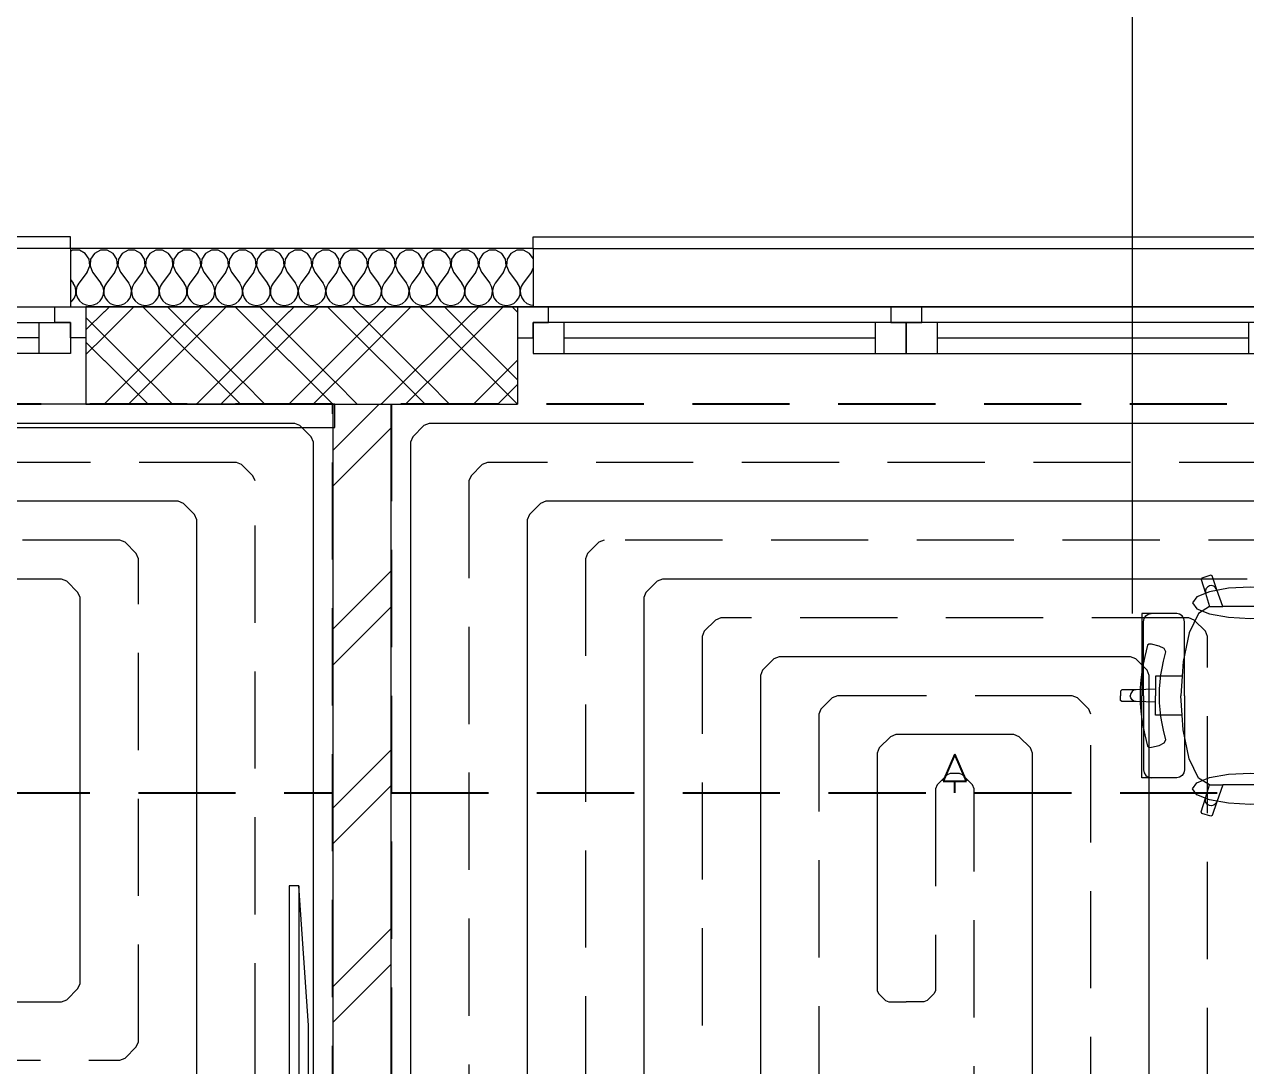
# Model space of a CAD drawing. Header units: millimetres. Extents: x 1046 to 74297, y -4150 to 54562.
# Drawn here: x 14246 to 17390, y 8951 to 11631 of the extents above; entities that cross this region are included whole.
import ezdxf

# ---------------------------------------------------------------- set-up
doc = ezdxf.new("R2010")
doc.units = ezdxf.units.MM
doc.linetypes.add('DASH', pattern=[75, 50, -25])
for name, color, linetype in [('Interiér - nábytok', 252, 'Continuous'), ('Konstrukce – Dělicí čáry vrstev', 252, 'Continuous'), ('Konštrukcie - vodorovné nosné', 252, 'Continuous'), ('Konštrukcie - zvislé nosné', 252, 'Continuous'), ('OKRAJOV__DILAT_CIA_PDL', 2, 'Continuous'), ('OKRAJOV__Z_NY_', 7, 'Continuous'), ('Otvory – Okna', 252, 'Continuous'), ('PODLAHOVKA', 7, 'Continuous'), ('TABU_KY', 7, 'Continuous'), ('Výplně – Řezové', 252, 'Continuous')]:
    doc.layers.add(name, color=color, linetype=linetype)
pattern_1 = [(45, (0, 0), (-11490.5, 11490.5), []), (45, (-2298, 2298), (-11490.5, 11490.5), [])]

# ---------------------------------------------------------------- blocks, each defined once
blk = doc.blocks.new('Žaluzie 27[1]_1', base_point=(56248, 553547))
at = {"layer": 'Interiér - nábytok', "flags": 128}
blk.add_lwpolyline([(56248, 553547), (56248, 550547), (231498, 550547), (231498, 553547)], close=True, dxfattribs=at)
blk = doc.blocks.new('Deska_26_1', base_point=(43748, 187047))
at = {"layer": 'Konštrukcie - vodorovné nosné', "flags": 128}
blk.add_lwpolyline([(43748, 187047), (43748, 566047), (561248, 566047), (561248, 1028547), (831248, 1028547), (831248, 137047), (623748, 137047), (623748, 187047), (507824, 187047)], close=True, dxfattribs=at)
blk = doc.blocks.new('Kancelářské pracovní místo 27[5]_1', base_point=(384998, 478547))
at = {"layer": 'Interiér - nábytok'}
for p, q in [((344163, 531547), (343025, 531174)), ((344352, 531450), (344163, 531547)), ((344922, 529679), (344352, 531450)), ((343025, 531174), (342929, 530984)), ((342929, 530984), (343499, 529213)), ((343544, 529789), (343465, 529505)), ((343725, 530020), (343544, 529789)), ((343980, 530164), (343725, 530020)), ((344269, 530199), (343980, 530164)), ((344550, 530119), (344269, 530199)), ((344779, 529936), (344550, 530119)), ((344922, 529679), (344779, 529936)), ((343465, 529505), (343499, 529213)), ((343499, 529213), (343983, 527504)), ((345706, 527510), (344922, 529679)), ((335779, 526613), (335290, 526613)), ((335290, 526613), (335290, 516047)), ((336002, 526613), (335779, 526613)), ((336513, 526613), (336002, 526613)), ((336130, 526533), (336511, 526613)), ((336742, 526613), (336513, 526613)), ((337403, 526613), (336742, 526613)), ((339014, 526613), (337403, 526613)), ((339551, 526613), (339014, 526613)), ((339776, 526613), (339551, 526613)), ((340158, 526533), (339776, 526613)), ((342591, 526638), (341402, 524153)), ((343983, 527504), (342591, 526638)), ((343993, 527510), (343983, 527504)), ((343993, 527510), (345706, 527510)), ((356161, 527510), (345706, 527510)), ((357965, 527510), (356161, 527510)), ((359517, 527510), (357965, 527510)), ((359947, 527283), (359517, 527510)), ((361005, 525943), (359947, 527283)), ((335516, 525557), (335592, 525961)), ((335516, 516047), (335516, 525557)), ((335592, 525961), (335808, 526304)), ((335808, 526304), (336130, 526533)), ((340482, 526304), (340158, 526533)), ((340698, 525961), (340482, 526304)), ((340774, 525557), (340698, 525961)), ((340774, 516047), (340774, 525557)), ((361049, 525836), (361005, 525943)), ((361584, 523539), (361049, 525836)), ((341402, 524153), (340607, 520434)), ((361941, 520102), (361584, 523539)), ((340607, 520434), (340488, 518563)), ((361946, 520049), (361941, 520102)), ((362070, 516047), (361946, 520049)), ((338553, 518563), (337057, 518563)), ((337057, 518563), (337057, 516892)), ((340488, 518563), (338553, 518563)), ((340488, 518563), (340328, 516047)), ((332719, 516802), (332570, 516651)), ((332570, 516651), (332570, 516047)), ((332570, 515443), (332570, 516047)), ((334564, 516802), (332719, 516802)), ((333873, 516336), (333816, 516047)), ((333873, 515758), (333816, 516047)), ((334035, 516581), (333873, 516336)), ((334035, 515513), (333873, 515758)), ((334278, 516744), (334035, 516581)), ((334564, 516802), (334278, 516744)), ((337057, 516892), (334564, 516802)), ((335290, 505480), (335290, 516047)), ((335516, 516047), (335516, 506537)), ((337057, 516892), (337057, 516047)), ((337057, 515202), (337057, 516047)), ((340488, 513531), (340328, 516047)), ((340774, 516047), (340774, 506537)), ((362070, 516047), (361946, 512045)), ((332719, 515292), (332570, 515443)), ((334564, 515292), (332719, 515292)), ((334278, 515350), (334035, 515513)), ((334564, 515292), (334278, 515350)), ((337057, 515202), (334564, 515292)), ((337057, 513531), (337057, 515202)), ((338553, 513531), (337057, 513531)), ((340488, 513531), (338553, 513531)), ((340607, 511660), (340488, 513531)), ((341402, 507941), (340607, 511660)), ((361941, 511992), (361584, 508554)), ((361946, 512045), (361941, 511992)), ((342591, 505456), (341402, 507941)), ((361584, 508554), (361049, 506257)), ((335516, 506537), (335592, 506133)), ((335592, 506133), (335808, 505790)), ((340698, 506133), (340482, 505790)), ((340774, 506537), (340698, 506133)), ((361005, 506151), (359947, 504811)), ((361049, 506257), (361005, 506151)), ((335779, 505480), (335290, 505480)), ((336002, 505480), (335779, 505480)), ((335808, 505790), (336130, 505561)), ((336513, 505480), (336002, 505480)), ((336130, 505561), (336511, 505480)), ((336742, 505480), (336513, 505480)), ((337403, 505480), (336742, 505480)), ((339014, 505480), (337403, 505480)), ((339551, 505480), (339014, 505480)), ((339776, 505480), (339551, 505480)), ((340158, 505561), (339776, 505480)), ((340482, 505790), (340158, 505561)), ((343983, 504589), (342591, 505456)), ((343499, 502881), (343983, 504589)), ((343993, 504583), (343983, 504589)), ((343993, 504583), (345706, 504583)), ((345706, 504583), (344922, 502414)), ((356161, 504583), (345706, 504583)), ((357965, 504583), (356161, 504583)), ((359517, 504583), (357965, 504583)), ((359947, 504811), (359517, 504583)), ((342929, 501110), (343499, 502881)), ((343465, 502588), (343499, 502881)), ((343544, 502305), (343465, 502588)), ((343725, 502074), (343544, 502305)), ((343980, 501930), (343725, 502074)), ((344269, 501895), (343980, 501930)), ((344550, 501975), (344269, 501895)), ((344922, 502414), (344352, 500644)), ((344779, 502157), (344550, 501975)), ((344922, 502414), (344779, 502157)), ((343025, 500920), (342929, 501110)), ((344163, 500547), (343025, 500920)), ((344352, 500644), (344163, 500547)), ((355748, 478547), (355748, 498547)), ((355748, 498547), (384998, 498547))]:
    blk.add_line(p, q, dxfattribs=at)
at = {"layer": 'Interiér - nábytok', "flags": 128}
for points in [[(384998, 478547), (384998, 553547), (354998, 553547), (354998, 478547)], [(349273, 530010), (346422, 529857), (344004, 529420), (342389, 528767), (341822, 527997), (342389, 527227), (344004, 526574), (346422, 526138), (349273, 525985), (352124, 526138), (354541, 526574), (356156, 527227), (356723, 527997), (356156, 528767), (354541, 529420), (352124, 529857)], [(335279, 513009), (335446, 512008), (335661, 511015), (336015, 509549), (336199, 509411), (336558, 509423), (337528, 509661), (338178, 509973), (338379, 510388), (338084, 511611), (337895, 512486), (337747, 513369), (337641, 514258), (337578, 515151), (337556, 516047), (337578, 516942), (337641, 517836), (337747, 518725), (337895, 519608), (338084, 520483), (338379, 521705), (338178, 522121), (337528, 522432), (336558, 522671), (336199, 522683), (336015, 522545), (335661, 521079), (335446, 520086), (335279, 519084), (335159, 518076), (335087, 517062), (335063, 516047), (335087, 515031), (335159, 514018)], [(349273, 502084), (346422, 502237), (344004, 502673), (342389, 503326), (341822, 504097), (342389, 504867), (344004, 505520), (346422, 505956), (349273, 506109), (352124, 505956), (354541, 505520), (356156, 504867), (356723, 504097), (356156, 503326), (354541, 502673), (352124, 502237)]]:
    blk.add_lwpolyline(points, close=True, dxfattribs=at)
blk = doc.blocks.new('Plochá TV 27[10]_1', base_point=(225623, 491585))
at = {"layer": 'Interiér - nábytok'}
for p, q in [((226873, 491585), (226873, 419859)), ((226123, 436595), (226123, 438986)), ((226123, 438986), (226436, 438986)), ((226436, 438986), (226436, 436595)), ((226436, 436595), (226123, 436595)), ((226123, 430618), (226123, 435400)), ((226123, 435400), (226436, 435400)), ((226436, 435400), (226436, 430618)), ((226436, 430618), (226123, 430618)), ((226123, 424641), (226123, 429423)), ((226123, 429423), (226436, 429423)), ((226436, 429423), (226436, 424641)), ((226436, 424641), (226123, 424641))]:
    blk.add_line(p, q, dxfattribs=at)
at = {"layer": 'Interiér - nábytok', "flags": 128}
for points in [[(225623, 491585), (225623, 419859), (226873, 419859), (228123, 437791), (228123, 473654), (226873, 491585)], [(228123, 463222), (228123, 448222), (228623, 448222), (228623, 463222)], [(228623, 456347), (228623, 455097), (231998, 455097), (231998, 456347)], [(231998, 456472), (231998, 454972), (232498, 454972), (232498, 456472)]]:
    blk.add_lwpolyline(points, close=True, dxfattribs=at)
at = {"layer": 'Interiér - nábytok'}
blk.add_arc((230311, 455722), 625, 270, 90, dxfattribs=at)
blk = doc.blocks.new('Zeď_16_1', base_point=(238748, 553547))
at = {"layer": 'Výplně – Řezové'}
h = blk.add_hatch(dxfattribs=at)
h.set_pattern_fill('OBECNÁ___DVOJITÁ_1_4__1__E3', color=256, style=0, pattern_type=2)
h.set_pattern_definition(pattern_1)
h.paths.add_polyline_path([(238748, 364797), (238748, 553547), (231248, 553547), (231248, 364797)])
h = blk.add_hatch(dxfattribs=at)
h.set_pattern_fill('OBECNÁ___DVOJITÁ_1_4__1__E3', color=256, style=0, pattern_type=2)
h.set_pattern_definition(pattern_1)
h.paths.add_polyline_path([(238748, 364797), (231248, 357297), (238748, 357297)])
h = blk.add_hatch(dxfattribs=at)
h.set_pattern_fill('OBECNÁ___DVOJITÁ_1_4__1__E3', color=256, style=0, pattern_type=2)
h.set_pattern_definition(pattern_1)
h.paths.add_polyline_path([(231248, 364797), (231248, 357297), (238748, 364797)])
at = {"layer": 'Konštrukcie - zvislé nosné', "flags": 128}
for points in [[(231248, 553547), (231248, 357297)], [(231248, 553547), (238748, 553547)], [(238748, 364797), (238748, 553547)], [(231248, 357297), (238748, 357297)]]:
    blk.add_lwpolyline(points, dxfattribs=at)
blk = doc.blocks.new('*X201')
at = {"layer": 'Výplně – Řezové'}
for p, q in [((197779, 573315), (197498, 573164)), ((198649, 573315), (197779, 573315)), ((199416, 572904), (198649, 573315)), ((199897, 572179), (199416, 572904)), ((199980, 571313), (199897, 572179)), ((200103, 572179), (200020, 571313)), ((200584, 572904), (200103, 572179)), ((201351, 573315), (200584, 572904)), ((202221, 573315), (201351, 573315)), ((202987, 572904), (202221, 573315)), ((203469, 572179), (202987, 572904)), ((203551, 571313), (203469, 572179)), ((203674, 572179), (203592, 571313)), ((204156, 572904), (203674, 572179)), ((204922, 573315), (204156, 572904)), ((205792, 573315), (204922, 573315)), ((206559, 572904), (205792, 573315)), ((207040, 572179), (206559, 572904)), ((207122, 571313), (207040, 572179)), ((207245, 572179), (207163, 571313)), ((207727, 572904), (207245, 572179)), ((208494, 573315), (207727, 572904)), ((209363, 573315), (208494, 573315)), ((210130, 572904), (209363, 573315)), ((210612, 572179), (210130, 572904)), ((210694, 571313), (210612, 572179)), ((210817, 572179), (210735, 571313)), ((211298, 572904), (210817, 572179)), ((212065, 573315), (211298, 572904)), ((212935, 573315), (212065, 573315)), ((213702, 572904), (212935, 573315)), ((214183, 572179), (213702, 572904)), ((214265, 571313), (214183, 572179)), ((214388, 572179), (214306, 571313)), ((214870, 572904), (214388, 572179)), ((215637, 573315), (214870, 572904)), ((216506, 573315), (215637, 573315)), ((217273, 572904), (216506, 573315)), ((217755, 572179), (217273, 572904)), ((217837, 571313), (217755, 572179)), ((217960, 572179), (217878, 571313)), ((218441, 572904), (217960, 572179)), ((219208, 573315), (218441, 572904)), ((220078, 573315), (219208, 573315)), ((220844, 572904), (220078, 573315)), ((221326, 572179), (220844, 572904)), ((221408, 571313), (221326, 572179)), ((221531, 572179), (221449, 571313)), ((222013, 572904), (221531, 572179)), ((222779, 573315), (222013, 572904)), ((223649, 573315), (222779, 573315)), ((224416, 572904), (223649, 573315)), ((224897, 572179), (224416, 572904)), ((224980, 571313), (224897, 572179)), ((225103, 572179), (225020, 571313)), ((225584, 572904), (225103, 572179)), ((226351, 573315), (225584, 572904)), ((227221, 573315), (226351, 573315)), ((227987, 572904), (227221, 573315)), ((228469, 572179), (227987, 572904)), ((228551, 571313), (228469, 572179)), ((228674, 572179), (228592, 571313)), ((229156, 572904), (228674, 572179)), ((229922, 573315), (229156, 572904)), ((230792, 573315), (229922, 573315)), ((231559, 572904), (230792, 573315)), ((232040, 572179), (231559, 572904)), ((232122, 571313), (232040, 572179)), ((232245, 572179), (232163, 571313)), ((232727, 572904), (232245, 572179)), ((233494, 573315), (232727, 572904)), ((234363, 573315), (233494, 573315)), ((235130, 572904), (234363, 573315)), ((235612, 572179), (235130, 572904)), ((235694, 571313), (235612, 572179)), ((235817, 572179), (235735, 571313)), ((236298, 572904), (235817, 572179)), ((237065, 573315), (236298, 572904)), ((237935, 573315), (237065, 573315)), ((238702, 572904), (237935, 573315)), ((239183, 572179), (238702, 572904)), ((239265, 571313), (239183, 572179)), ((239388, 572179), (239306, 571313)), ((239870, 572904), (239388, 572179)), ((240637, 573315), (239870, 572904)), ((241506, 573315), (240637, 573315)), ((242273, 572904), (241506, 573315)), ((242755, 572179), (242273, 572904)), ((242837, 571313), (242755, 572179)), ((242960, 572179), (242878, 571313)), ((243441, 572904), (242960, 572179)), ((244208, 573315), (243441, 572904)), ((245078, 573315), (244208, 573315)), ((245844, 572904), (245078, 573315)), ((246326, 572179), (245844, 572904)), ((246408, 571313), (246326, 572179)), ((246531, 572179), (246449, 571313)), ((247013, 572904), (246531, 572179)), ((247779, 573315), (247013, 572904)), ((248649, 573315), (247779, 573315)), ((249416, 572904), (248649, 573315)), ((249897, 572179), (249416, 572904)), ((249980, 571313), (249897, 572179)), ((250103, 572179), (250020, 571313)), ((250584, 572904), (250103, 572179)), ((251351, 573315), (250584, 572904)), ((252221, 573315), (251351, 573315)), ((252987, 572904), (252221, 573315)), ((253469, 572179), (252987, 572904)), ((253551, 571313), (253469, 572179)), ((253674, 572179), (253592, 571313)), ((254156, 572904), (253674, 572179)), ((254922, 573315), (254156, 572904)), ((255792, 573315), (254922, 573315)), ((256559, 572904), (255792, 573315)), ((256998, 572243), (256559, 572904)), ((199643, 570511), (199980, 571313)), ((200020, 571313), (200357, 570511)), ((203214, 570511), (203551, 571313)), ((203592, 571313), (203929, 570511)), ((206786, 570511), (207122, 571313)), ((207163, 571313), (207500, 570511)), ((210357, 570511), (210694, 571313)), ((210735, 571313), (211071, 570511)), ((213929, 570511), (214265, 571313)), ((214306, 571313), (214643, 570511)), ((217500, 570511), (217837, 571313)), ((217878, 571313), (218214, 570511)), ((221071, 570511), (221408, 571313)), ((221449, 571313), (221786, 570511)), ((224643, 570511), (224980, 571313)), ((225020, 571313), (225357, 570511)), ((228214, 570511), (228551, 571313)), ((228592, 571313), (228929, 570511)), ((231786, 570511), (232122, 571313)), ((232163, 571313), (232500, 570511)), ((235357, 570511), (235694, 571313)), ((235735, 571313), (236071, 570511)), ((238929, 570511), (239265, 571313)), ((239306, 571313), (239643, 570511)), ((242500, 570511), (242837, 571313)), ((242878, 571313), (243214, 570511)), ((246071, 570511), (246408, 571313)), ((246449, 571313), (246786, 570511)), ((249643, 570511), (249980, 571313)), ((250020, 571313), (250357, 570511)), ((253214, 570511), (253551, 571313)), ((253592, 571313), (253929, 570511)), ((256786, 570511), (256998, 571017)), ((197498, 569561), (197857, 569083)), ((198096, 568651), (197857, 569083)), ((198571, 569083), (198333, 568651)), ((199643, 570511), (198571, 569083)), ((200357, 570511), (201429, 569083)), ((201667, 568651), (201429, 569083)), ((202143, 569083), (201904, 568651)), ((203214, 570511), (202143, 569083)), ((203929, 570511), (205000, 569083)), ((205238, 568651), (205000, 569083)), ((205714, 569083), (205476, 568651)), ((206786, 570511), (205714, 569083)), ((207500, 570511), (208571, 569083)), ((208810, 568651), (208571, 569083)), ((209286, 569083), (209047, 568651)), ((210357, 570511), (209286, 569083)), ((211071, 570511), (212143, 569083)), ((212381, 568651), (212143, 569083)), ((212857, 569083), (212619, 568651)), ((213929, 570511), (212857, 569083)), ((214643, 570511), (215714, 569083)), ((215953, 568651), (215714, 569083)), ((216429, 569083), (216190, 568651)), ((217500, 570511), (216429, 569083)), ((218214, 570511), (219286, 569083)), ((219524, 568651), (219286, 569083)), ((220000, 569083), (219762, 568651)), ((221071, 570511), (220000, 569083)), ((221786, 570511), (222857, 569083)), ((223096, 568651), (222857, 569083)), ((223571, 569083), (223333, 568651)), ((224643, 570511), (223571, 569083)), ((225357, 570511), (226429, 569083)), ((226667, 568651), (226429, 569083)), ((227143, 569083), (226904, 568651)), ((228214, 570511), (227143, 569083)), ((228929, 570511), (230000, 569083)), ((230238, 568651), (230000, 569083)), ((230714, 569083), (230476, 568651)), ((231786, 570511), (230714, 569083)), ((232500, 570511), (233571, 569083)), ((233810, 568651), (233571, 569083)), ((234286, 569083), (234047, 568651)), ((235357, 570511), (234286, 569083)), ((236071, 570511), (237143, 569083)), ((237381, 568651), (237143, 569083)), ((237857, 569083), (237619, 568651)), ((238929, 570511), (237857, 569083)), ((239643, 570511), (240714, 569083)), ((240953, 568651), (240714, 569083)), ((241429, 569083), (241190, 568651)), ((242500, 570511), (241429, 569083)), ((243214, 570511), (244286, 569083)), ((244524, 568651), (244286, 569083)), ((245000, 569083), (244762, 568651)), ((246071, 570511), (245000, 569083)), ((246786, 570511), (247857, 569083)), ((248096, 568651), (247857, 569083)), ((248571, 569083), (248333, 568651)), ((249643, 570511), (248571, 569083)), ((250357, 570511), (251429, 569083)), ((251667, 568651), (251429, 569083)), ((252143, 569083), (251904, 568651)), ((253214, 570511), (252143, 569083)), ((253929, 570511), (255000, 569083)), ((255238, 568651), (255000, 569083)), ((255714, 569083), (255476, 568651)), ((256786, 570511), (255714, 569083)), ((198026, 567213), (198183, 567679)), ((198207, 568172), (198096, 568651)), ((198183, 567679), (198207, 568172)), ((198333, 568651), (198222, 568172)), ((198222, 568172), (198245, 567679)), ((198245, 567679), (198403, 567213)), ((201597, 567213), (201755, 567679)), ((201778, 568172), (201667, 568651)), ((201755, 567679), (201778, 568172)), ((201904, 568651), (201793, 568172)), ((201793, 568172), (201817, 567679)), ((201817, 567679), (201974, 567213)), ((205169, 567213), (205326, 567679)), ((205350, 568172), (205238, 568651)), ((205326, 567679), (205350, 568172)), ((205476, 568651), (205364, 568172)), ((205364, 568172), (205388, 567679)), ((205388, 567679), (205546, 567213)), ((208740, 567213), (208897, 567679)), ((208921, 568172), (208810, 568651)), ((208897, 567679), (208921, 568172)), ((209047, 568651), (208936, 568172)), ((208936, 568172), (208960, 567679)), ((208960, 567679), (209117, 567213)), ((212311, 567213), (212469, 567679)), ((212493, 568172), (212381, 568651)), ((212469, 567679), (212493, 568172)), ((212619, 568651), (212507, 568172)), ((212507, 568172), (212531, 567679)), ((212531, 567679), (212689, 567213)), ((215883, 567213), (216040, 567679)), ((216064, 568172), (215953, 568651)), ((216040, 567679), (216064, 568172)), ((216190, 568651), (216079, 568172)), ((216079, 568172), (216103, 567679)), ((216103, 567679), (216260, 567213)), ((219454, 567213), (219612, 567679)), ((219636, 568172), (219524, 568651)), ((219612, 567679), (219636, 568172)), ((219762, 568651), (219650, 568172)), ((219650, 568172), (219674, 567679)), ((219674, 567679), (219831, 567213)), ((223026, 567213), (223183, 567679)), ((223207, 568172), (223096, 568651)), ((223183, 567679), (223207, 568172)), ((223333, 568651), (223222, 568172)), ((223222, 568172), (223245, 567679)), ((223245, 567679), (223403, 567213)), ((226597, 567213), (226755, 567679)), ((226778, 568172), (226667, 568651)), ((226755, 567679), (226778, 568172)), ((226904, 568651), (226793, 568172)), ((226793, 568172), (226817, 567679)), ((226817, 567679), (226974, 567213)), ((230169, 567213), (230326, 567679)), ((230350, 568172), (230238, 568651)), ((230326, 567679), (230350, 568172)), ((230476, 568651), (230364, 568172)), ((230364, 568172), (230388, 567679)), ((230388, 567679), (230546, 567213)), ((233740, 567213), (233897, 567679)), ((233921, 568172), (233810, 568651)), ((233897, 567679), (233921, 568172)), ((234047, 568651), (233936, 568172)), ((233936, 568172), (233960, 567679)), ((233960, 567679), (234117, 567213)), ((237311, 567213), (237469, 567679)), ((237493, 568172), (237381, 568651)), ((237469, 567679), (237493, 568172)), ((237619, 568651), (237507, 568172)), ((237507, 568172), (237531, 567679)), ((237531, 567679), (237689, 567213)), ((240883, 567213), (241040, 567679)), ((241064, 568172), (240953, 568651)), ((241040, 567679), (241064, 568172)), ((241190, 568651), (241079, 568172)), ((241079, 568172), (241103, 567679)), ((241103, 567679), (241260, 567213)), ((244454, 567213), (244612, 567679)), ((244636, 568172), (244524, 568651)), ((244612, 567679), (244636, 568172)), ((244762, 568651), (244650, 568172)), ((244650, 568172), (244674, 567679)), ((244674, 567679), (244831, 567213)), ((248026, 567213), (248183, 567679)), ((248207, 568172), (248096, 568651)), ((248183, 567679), (248207, 568172)), ((248333, 568651), (248222, 568172)), ((248222, 568172), (248245, 567679)), ((248245, 567679), (248403, 567213)), ((251597, 567213), (251755, 567679)), ((251778, 568172), (251667, 568651)), ((251755, 567679), (251778, 568172)), ((251904, 568651), (251793, 568172)), ((251793, 568172), (251817, 567679)), ((251817, 567679), (251974, 567213)), ((255169, 567213), (255326, 567679)), ((255350, 568172), (255238, 568651)), ((255326, 567679), (255350, 568172)), ((255476, 568651), (255364, 568172)), ((255364, 568172), (255388, 567679)), ((255388, 567679), (255546, 567213)), ((197498, 566600), (197747, 566807)), ((197747, 566807), (198026, 567213)), ((198403, 567213), (198682, 566807)), ((198682, 566807), (199061, 566492)), ((199061, 566492), (199512, 566293)), ((199512, 566293), (200000, 566225)), ((200000, 566225), (200488, 566293)), ((200488, 566293), (200939, 566492)), ((200939, 566492), (201318, 566807)), ((201318, 566807), (201597, 567213)), ((201974, 567213), (202253, 566807)), ((202253, 566807), (202633, 566492)), ((202633, 566492), (203083, 566293)), ((203083, 566293), (203571, 566225)), ((203571, 566225), (204059, 566293)), ((204059, 566293), (204510, 566492)), ((204510, 566492), (204890, 566807)), ((204890, 566807), (205169, 567213)), ((205546, 567213), (205825, 566807)), ((205825, 566807), (206204, 566492)), ((206204, 566492), (206655, 566293)), ((206655, 566293), (207143, 566225)), ((207143, 566225), (207631, 566293)), ((207631, 566293), (208082, 566492)), ((208082, 566492), (208461, 566807)), ((208461, 566807), (208740, 567213)), ((209117, 567213), (209396, 566807)), ((209396, 566807), (209775, 566492)), ((209775, 566492), (210226, 566293)), ((210226, 566293), (210714, 566225)), ((210714, 566225), (211202, 566293)), ((211202, 566293), (211653, 566492)), ((211653, 566492), (212032, 566807)), ((212032, 566807), (212311, 567213)), ((212689, 567213), (212968, 566807)), ((212968, 566807), (213347, 566492)), ((213347, 566492), (213798, 566293)), ((213798, 566293), (214286, 566225)), ((214286, 566225), (214774, 566293)), ((214774, 566293), (215225, 566492)), ((215225, 566492), (215604, 566807)), ((215604, 566807), (215883, 567213)), ((216260, 567213), (216539, 566807)), ((216539, 566807), (216918, 566492)), ((216918, 566492), (217369, 566293)), ((217369, 566293), (217857, 566225)), ((217857, 566225), (218345, 566293)), ((218345, 566293), (218796, 566492)), ((218796, 566492), (219175, 566807)), ((219175, 566807), (219454, 567213)), ((219831, 567213), (220110, 566807)), ((220110, 566807), (220490, 566492)), ((220490, 566492), (220941, 566293)), ((220941, 566293), (221429, 566225)), ((221429, 566225), (221917, 566293)), ((221917, 566293), (222367, 566492)), ((222367, 566492), (222747, 566807)), ((222747, 566807), (223026, 567213)), ((223403, 567213), (223682, 566807)), ((223682, 566807), (224061, 566492)), ((224061, 566492), (224512, 566293)), ((224512, 566293), (225000, 566225)), ((225000, 566225), (225488, 566293)), ((225488, 566293), (225939, 566492)), ((225939, 566492), (226318, 566807)), ((226318, 566807), (226597, 567213)), ((226974, 567213), (227253, 566807)), ((227253, 566807), (227633, 566492)), ((227633, 566492), (228083, 566293)), ((228083, 566293), (228571, 566225)), ((228571, 566225), (229059, 566293)), ((229059, 566293), (229510, 566492)), ((229510, 566492), (229890, 566807)), ((229890, 566807), (230169, 567213)), ((230546, 567213), (230825, 566807)), ((230825, 566807), (231204, 566492)), ((231204, 566492), (231655, 566293)), ((231655, 566293), (232143, 566225)), ((232143, 566225), (232631, 566293)), ((232631, 566293), (233082, 566492)), ((233082, 566492), (233461, 566807)), ((233461, 566807), (233740, 567213)), ((234117, 567213), (234396, 566807)), ((234396, 566807), (234775, 566492)), ((234775, 566492), (235226, 566293)), ((235226, 566293), (235714, 566225)), ((235714, 566225), (236202, 566293)), ((236202, 566293), (236653, 566492)), ((236653, 566492), (237032, 566807)), ((237032, 566807), (237311, 567213)), ((237689, 567213), (237968, 566807)), ((237968, 566807), (238347, 566492)), ((238347, 566492), (238798, 566293)), ((238798, 566293), (239286, 566225)), ((239286, 566225), (239774, 566293)), ((239774, 566293), (240225, 566492)), ((240225, 566492), (240604, 566807)), ((240604, 566807), (240883, 567213)), ((241260, 567213), (241539, 566807)), ((241539, 566807), (241918, 566492)), ((241918, 566492), (242369, 566293)), ((242369, 566293), (242857, 566225)), ((242857, 566225), (243345, 566293)), ((243345, 566293), (243796, 566492)), ((243796, 566492), (244175, 566807)), ((244175, 566807), (244454, 567213)), ((244831, 567213), (245110, 566807)), ((245110, 566807), (245490, 566492)), ((245490, 566492), (245941, 566293)), ((245941, 566293), (246429, 566225)), ((246429, 566225), (246917, 566293)), ((246917, 566293), (247367, 566492)), ((247367, 566492), (247747, 566807)), ((247747, 566807), (248026, 567213)), ((248403, 567213), (248682, 566807)), ((248682, 566807), (249061, 566492)), ((249061, 566492), (249512, 566293)), ((249512, 566293), (250000, 566225)), ((250000, 566225), (250488, 566293)), ((250488, 566293), (250939, 566492)), ((250939, 566492), (251318, 566807)), ((251318, 566807), (251597, 567213)), ((251974, 567213), (252253, 566807)), ((252253, 566807), (252633, 566492)), ((252633, 566492), (253083, 566293)), ((253083, 566293), (253571, 566225)), ((253571, 566225), (254059, 566293)), ((254059, 566293), (254510, 566492)), ((254510, 566492), (254890, 566807)), ((254890, 566807), (255169, 567213)), ((255546, 567213), (255825, 566807)), ((255825, 566807), (256204, 566492)), ((256204, 566492), (256655, 566293)), ((256655, 566293), (256998, 566246))]:
    blk.add_line(p, q, dxfattribs=at)
blk = doc.blocks.new('*X205')
at = {"layer": 'Výplně – Řezové'}
for p, q in [((201875, 565406), (202516, 566047)), ((201875, 562281), (205641, 566047)), ((206822, 566047), (213750, 559119)), ((209984, 566047), (213750, 562281)), ((213750, 565406), (214391, 566047)), ((213750, 562281), (217516, 566047)), ((218697, 566047), (225625, 559119)), ((221859, 566047), (225625, 562281)), ((225625, 565406), (226266, 566047)), ((225625, 562281), (229391, 566047)), ((230572, 566047), (237500, 559119)), ((233734, 566047), (237500, 562281)), ((237500, 565406), (238141, 566047)), ((237500, 562281), (241266, 566047)), ((242447, 566047), (249375, 559119)), ((245609, 566047), (249375, 562281)), ((249375, 565406), (250016, 566047)), ((249375, 562281), (253141, 566047)), ((254322, 566047), (254998, 565371)), ((199498, 563067), (201875, 565444)), ((199498, 564658), (201875, 562281)), ((204669, 556362), (213750, 565444)), ((216544, 556362), (225625, 565444)), ((228419, 556362), (237500, 565444)), ((240294, 556362), (249375, 565444)), ((199498, 559904), (201875, 562281)), ((199498, 561496), (201875, 559119)), ((201875, 562281), (207794, 556362)), ((207831, 556362), (213750, 562281)), ((213750, 562281), (219669, 556362)), ((219706, 556362), (225625, 562281)), ((225625, 562281), (231544, 556362)), ((231581, 556362), (237500, 562281)), ((237500, 562281), (243419, 556362)), ((243456, 556362), (249375, 562281)), ((249375, 562281), (254998, 556658)), ((201875, 559156), (204669, 556362)), ((213750, 559156), (216544, 556362)), ((225625, 559156), (228419, 556362)), ((237500, 559156), (240294, 556362)), ((249375, 559156), (252169, 556362)), ((252169, 556362), (254998, 559192)), ((201875, 553569), (204669, 556362)), ((204669, 556362), (207484, 553547)), ((204978, 553547), (207794, 556362)), ((207831, 556362), (210647, 553547)), ((213750, 553569), (216544, 556362)), ((216544, 556362), (219359, 553547)), ((216853, 553547), (219669, 556362)), ((219706, 556362), (222522, 553547)), ((225625, 553569), (228419, 556362)), ((228419, 556362), (231234, 553547)), ((228728, 553547), (231544, 556362)), ((231581, 556362), (234397, 553547)), ((237500, 553569), (240294, 556362)), ((240294, 556362), (243109, 553547)), ((240603, 553547), (243419, 556362)), ((243456, 556362), (246272, 553547)), ((249375, 553569), (252169, 556362)), ((252169, 556362), (254984, 553547)), ((252478, 553547), (254998, 556067)), ((201816, 553547), (201875, 553606)), ((213691, 553547), (213750, 553606)), ((225566, 553547), (225625, 553606)), ((237441, 553547), (237500, 553606)), ((249316, 553547), (249375, 553606))]:
    blk.add_line(p, q, dxfattribs=at)
blk = doc.blocks.new('Vícekřídlé vodorovné okno 27')
at = {"layer": 'Otvory – Okna'}
for p, q in [((-50000, 0), (-50000, 8500)), ((50000, 0), (50000, 8500)), ((-48000, 2000), (-44000, 2000)), ((-48000, -2000), (-48000, 2000)), ((-44000, 2000), (-4000, 2000)), ((-44000, 2000), (-44000, -2000)), ((-44000, 2000), (-4000, 2000)), ((-4000, -2000), (-4000, 2000)), ((-4000, 2000), (0, 2000)), ((0, 2000), (0, -2000)), ((0, 2000), (4000, 2000)), ((0, -2000), (0, 2000)), ((4000, 2000), (44000, 2000)), ((4000, 2000), (4000, -2000)), ((4000, 2000), (44000, 2000)), ((44000, -2000), (44000, 2000)), ((44000, 2000), (48000, 2000)), ((48000, 2000), (48000, -2000)), ((-50000, 0), (-48000, 0)), ((-50000, -4000), (-50000, 0)), ((-50000, -4000), (-50000, 0)), ((-48000, 0), (-48000, -2000)), ((-44000, 0), (-4000, 0)), ((0, -2000), (0, 0)), ((0, 0), (0, -2000)), ((4000, 0), (44000, 0)), ((48000, -2000), (48000, 0)), ((48000, 0), (50000, 0)), ((50000, -4000), (50000, 0)), ((50000, -4000), (50000, 0)), ((-48000, -2000), (-46000, -2000)), ((-44000, -2000), (-48000, -2000)), ((-46000, -2000), (-46000, -4000)), ((-4000, -2000), (-44000, -2000)), ((0, -2000), (-4000, -2000)), ((-2000, -4000), (-2000, -2000)), ((-2000, -2000), (0, -2000)), ((0, -2000), (2000, -2000)), ((4000, -2000), (0, -2000)), ((2000, -2000), (2000, -4000)), ((44000, -2000), (4000, -2000)), ((48000, -2000), (44000, -2000)), ((46000, -4000), (46000, -2000)), ((46000, -2000), (48000, -2000)), ((-46000, -4000), (-50000, -4000)), ((-48000, -4000), (-50000, -4000)), ((-48000, -4000), (-50000, -4000)), ((-48000, -11500), (-48000, -4000)), ((-2000, -4000), (-46000, -4000)), ((0, -4000), (-2000, -4000)), ((2000, -4000), (0, -4000)), ((46000, -4000), (2000, -4000)), ((50000, -4000), (46000, -4000)), ((48000, -4000), (50000, -4000)), ((48000, -4000), (50000, -4000)), ((48000, -11500), (48000, -4000)), ((-48000, -11500), (-48000, -13000)), ((-48000, -11500), (48000, -11500)), ((-48000, -11500), (48000, -11500)), ((48000, -13000), (48000, -11500)), ((-48000, -13000), (48000, -13000))]:
    blk.add_line(p, q, dxfattribs=at)
blk = doc.blocks.new('Vícekřídlé vodorovné okno 27_2')
at = {"layer": 'Otvory – Okna'}
for p, q in [((-50000, 0), (-50000, 8500)), ((50000, 0), (50000, 8500)), ((-48000, 2000), (-44000, 2000)), ((-48000, -2000), (-48000, 2000)), ((-44000, 2000), (-4000, 2000)), ((-44000, 2000), (-44000, -2000)), ((-44000, 2000), (-4000, 2000)), ((-4000, -2000), (-4000, 2000)), ((-4000, 2000), (0, 2000)), ((0, 2000), (0, -2000)), ((0, 2000), (4000, 2000)), ((0, -2000), (0, 2000)), ((4000, 2000), (44000, 2000)), ((4000, 2000), (4000, -2000)), ((4000, 2000), (44000, 2000)), ((44000, -2000), (44000, 2000)), ((44000, 2000), (48000, 2000)), ((48000, 2000), (48000, -2000)), ((-50000, 0), (-48000, 0)), ((-50000, -4000), (-50000, 0)), ((-50000, -4000), (-50000, 0)), ((-48000, 0), (-48000, -2000)), ((-44000, 0), (-4000, 0)), ((0, -2000), (0, 0)), ((0, 0), (0, -2000)), ((4000, 0), (44000, 0)), ((48000, -2000), (48000, 0)), ((48000, 0), (50000, 0)), ((50000, -4000), (50000, 0)), ((50000, -4000), (50000, 0)), ((-48000, -2000), (-46000, -2000)), ((-44000, -2000), (-48000, -2000)), ((-46000, -2000), (-46000, -4000)), ((-4000, -2000), (-44000, -2000)), ((0, -2000), (-4000, -2000)), ((-2000, -4000), (-2000, -2000)), ((-2000, -2000), (0, -2000)), ((0, -2000), (2000, -2000)), ((4000, -2000), (0, -2000)), ((2000, -2000), (2000, -4000)), ((44000, -2000), (4000, -2000)), ((48000, -2000), (44000, -2000)), ((46000, -4000), (46000, -2000)), ((46000, -2000), (48000, -2000)), ((-46000, -4000), (-50000, -4000)), ((-48000, -4000), (-50000, -4000)), ((-48000, -4000), (-50000, -4000)), ((-48000, -11500), (-48000, -4000)), ((-2000, -4000), (-46000, -4000)), ((0, -4000), (-2000, -4000)), ((2000, -4000), (0, -4000)), ((46000, -4000), (2000, -4000)), ((50000, -4000), (46000, -4000)), ((48000, -4000), (50000, -4000)), ((48000, -4000), (50000, -4000)), ((48000, -11500), (48000, -4000)), ((-48000, -11500), (-48000, -13000)), ((-48000, -11500), (48000, -11500)), ((-48000, -11500), (48000, -11500)), ((48000, -13000), (48000, -11500)), ((-48000, -13000), (48000, -13000))]:
    blk.add_line(p, q, dxfattribs=at)
blk = doc.blocks.new('A$Ca9295a0e')
at = {"layer": 'Konstrukce – Dělicí čáry vrstev'}
blk.add_line((5050, 9593.5), (3940, 9593.5), dxfattribs=at)
at = {"layer": 'Konštrukcie - zvislé nosné'}
for p, q in [((3900, 9743.5), (3900, 9593.5)), ((5090, 9743.5), (5090, 9593.5)), ((3900, 9593.5), (3940, 9593.5)), ((3940, 9593.5), (3940, 9513.5)), ((5090, 9593.5), (5050, 9593.5)), ((5050, 9593.5), (5050, 9513.5)), ((3940, 9513.5), (3940, 9343.5)), ((5050, 9513.5), (5050, 9343.5))]:
    blk.add_line(p, q, dxfattribs=at)
at = {"layer": 'Konštrukcie - zvislé nosné', "flags": 128}
for points in [[(5090, 9743.5), (3900, 9743.5)], [(3940, 9343.5), (5050, 9343.5)]]:
    blk.add_lwpolyline(points, dxfattribs=at)
at = {"layer": 'Interiér - nábytok', "xscale": 0.02, "yscale": 0.02, "zscale": 0.02}
for name, p in [('Žaluzie 27[1]_1', (1075, 9343.5)), ('Kancelářské pracovní místo 27[5]_1', (7650, 7843.5)), ('Plochá TV 27[10]_1', (4462.5, 8104.3))]:
    blk.add_blockref(name, p, dxfattribs=at)
at = {"layer": 'Konštrukcie - vodorovné nosné', "xscale": 0.02, "yscale": 0.02, "zscale": 0.02}
blk.add_blockref('Deska_26_1', (825, 2013.5), dxfattribs=at)
at = {"layer": 'Konštrukcie - zvislé nosné', "xscale": 0.02, "yscale": 0.02, "zscale": 0.02}
for name, p in [('*X201', (-50, -1727.4)), ('*X205', (-50, -1727.4)), ('Zeď_16_1', (4725, 9343.5))]:
    blk.add_blockref(name, p, dxfattribs=at)
at = {"layer": 'Otvory – Okna', "yscale": 0.02, "zscale": 999.9999999999999, "rotation": 180}
for name, p, xscale in [('Vícekřídlé vodorovné okno 27_2', (2940, 9513.5), 0.02), ('Vícekřídlé vodorovné okno 27', (6050, 9513.5), -0.02)]:
    blk.add_blockref(name, p, dxfattribs=dict(at, xscale=xscale))
blk = doc.blocks.new('A$Cacebdfa7')
blk.add_blockref('A$Ca9295a0e', (2747.1, 1041.4))
at = {"layer": 'OKRAJOV__DILAT_CIA_PDL', "color": 116, "linetype": 'DASH', "lineweight": 40, "ltscale": 5, "true_color": 0x136734}
for points in [[(7322.1, 10384.9), (3822.1, 10384.9), (3822.1, 6609.9), (7322.1, 6609.9), (7322.1, 10384.9)], [(7472.1, 10384.9), (7472.1, 6609.9), (10372.1, 6609.9), (10372.1, 10384.9), (7472.1, 10384.9)]]:
    blk.add_lwpolyline(points, dxfattribs=at)
at = {"layer": 'OKRAJOV__Z_NY_', "color": 3, "linetype": 'DASH', "lineweight": 40, "ltscale": 5}
for p, q in [((3822.1, 9384.9), (7322.1, 9384.9)), ((7472.1, 9384.9), (10372.1, 9384.9))]:
    blk.add_line(p, q, dxfattribs=at)
blk.add_lwpolyline([(8922.1, 9384.9), (8922.1, 9414.9), (8952.1, 9414.9), (8922.1, 9484.9), (8892.1, 9414.9), (8922.1, 9414.9)], dxfattribs=at)
at = {"layer": 'PODLAHOVKA', "color": 12, "ltscale": 5}
for points in [[(7272.1, 8547.4), (7272.1, 10287.1), (7266.5, 10300.5), (7237.6, 10329.4), (7224.2, 10334.9), (3919.9, 10334.9)], [(3919.9, 8547.4), (6924.2, 8547.4), (6937.6, 8553), (6966.5, 8581.9), (6972.1, 8595.2), (6972.1, 10087.1), (6966.5, 10100.5), (6937.6, 10129.4), (6924.2, 10134.9), (4219.9, 10134.9)], [(4219.9, 8847.4), (6624.2, 8847.4), (6637.6, 8853), (6666.5, 8881.9), (6672.1, 8895.2), (6672.1, 9887.1), (6666.5, 9900.5), (6637.6, 9929.4), (6624.2, 9934.9), (4519.9, 9934.9)], [(10274.2, 10334.9), (7569.9, 10334.9), (7556.5, 10329.4), (7527.6, 10300.5), (7522.1, 10287.1), (7522.1, 6707.7), (7527.6, 6694.4), (7556.5, 6665.5), (7569.9, 6659.9), (8982.2, 6659.9), (8995.5, 6665.5), (9024.5, 6694.4), (9030, 6707.7), (9030, 6912.1), (9035.5, 6925.5), (9064.5, 6954.4), (9077.8, 6959.9), (9974.2, 6959.9)], [(9974.2, 10134.9), (7869.9, 10134.9), (7856.5, 10129.4), (7827.6, 10100.5), (7822.1, 10087.1), (7822.1, 7007.7), (7827.6, 6994.4), (7856.5, 6965.5), (7869.9, 6959.9), (8682.2, 6959.9), (8695.5, 6965.5), (8724.5, 6994.4), (8730, 7007.7), (8730, 7212.1), (8735.5, 7225.5), (8764.5, 7254.4), (8777.8, 7259.9), (9674.2, 7259.9)], [(9674.2, 9934.9), (8169.9, 9934.9), (8156.5, 9929.4), (8127.6, 9900.5), (8122.1, 9887.1), (8122.1, 7307.7)], [(9422.1, 7607.7), (9422.1, 9687.1), (9416.5, 9700.5), (9387.6, 9729.4), (9374.2, 9734.9), (8469.9, 9734.9), (8456.5, 9729.4), (8427.6, 9700.5), (8422.1, 9687.1), (8422.1, 7907.7)], [(9122.1, 7907.7), (9122.1, 9487.1), (9116.5, 9500.5), (9087.6, 9529.4), (9074.2, 9534.9), (8769.9, 9534.9), (8756.5, 9529.4), (8727.6, 9500.5), (8722.1, 9487.1), (8722.1, 8877.3), (8725.5, 8869), (8743.6, 8850.9), (8751.9, 8847.4), (8797.1, 8847.4)]]:
    blk.add_lwpolyline(points, dxfattribs=at)
at = {"layer": 'PODLAHOVKA', "color": 172, "linetype": 'DASH', "ltscale": 5}
for points in [[(7122.1, 8547.4), (7122.1, 8697.4), (7122.1, 10187.1), (7116.5, 10200.5), (7087.6, 10229.4), (7074.2, 10234.9), (4069.9, 10234.9)], [(4069.9, 8697.4), (6774.2, 8697.4), (6787.6, 8703), (6816.5, 8731.9), (6822.1, 8745.2), (6822.1, 9987.1), (6816.5, 10000.5), (6787.6, 10029.4), (6774.2, 10034.9), (4369.9, 10034.9)], [(10124.2, 10234.9), (7719.9, 10234.9), (7706.5, 10229.4), (7677.6, 10200.5), (7672.1, 10187.1), (7672.1, 6857.7), (7677.6, 6844.4), (7706.5, 6815.5), (7719.9, 6809.9), (8832.2, 6809.9), (8845.5, 6815.5), (8874.5, 6844.4), (8880, 6857.7), (8880, 7062.1), (8885.5, 7075.5), (8914.5, 7104.4), (8927.8, 7109.9), (9824.2, 7109.9)], [(9824.2, 10034.9), (8019.9, 10034.9), (8006.5, 10029.4), (7977.6, 10000.5), (7972.1, 9987.1), (7972.1, 7157.7)], [(9572.1, 7457.7), (9572.1, 9787.1), (9566.5, 9800.5), (9537.6, 9829.4), (9524.2, 9834.9), (8319.9, 9834.9), (8306.5, 9829.4), (8277.6, 9800.5), (8272.1, 9787.1), (8272.1, 7413.1)], [(9272.1, 7757.7), (9272.1, 9587.1), (9266.5, 9600.5), (9237.6, 9629.4), (9224.2, 9634.9), (8619.9, 9634.9), (8606.5, 9629.4), (8577.6, 9600.5), (8572.1, 9587.1), (8572.1, 8057.7)], [(8972.1, 8057.7), (8972.1, 9395.1), (8967.5, 9406.2), (8942, 9431.7), (8934.1, 9434.9), (8910, 9434.9), (8902.1, 9431.7), (8876.7, 9406.2), (8872.1, 9395.1), (8872.1, 8877.3), (8868.6, 8869), (8850.5, 8850.9), (8842.2, 8847.4), (8797.1, 8847.4)]]:
    blk.add_lwpolyline(points, dxfattribs=at)
at = {"layer": 'TABU_KY', "color": 5}
blk.add_line((9378, 11870), (9378, 9846.3), dxfattribs=at)

msp = doc.modelspace()

# ---------------------------------------------------------------- block references
msp.add_blockref('A$Cacebdfa7', (7717.6, 270))

doc.saveas('drawing.dxf')
